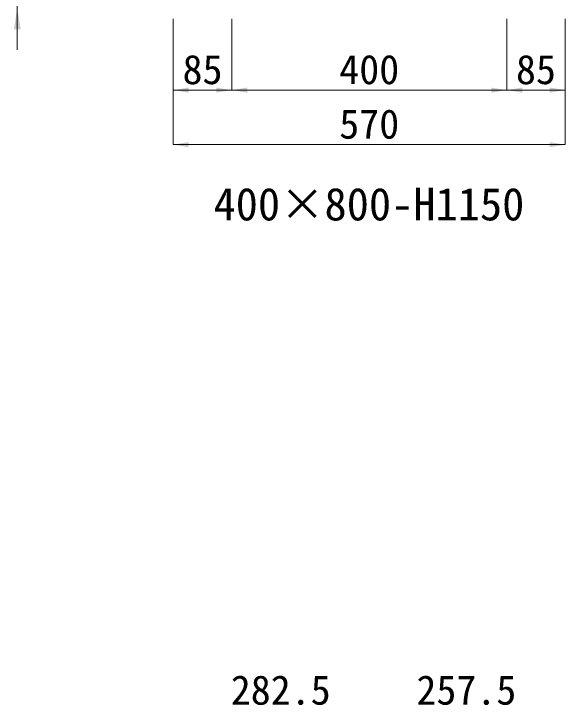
# Model space of a CAD drawing. Units: millimetres at full size. Extents: x -1934 to 78146, y -143454 to -112471.
# Drawn here: x 63056 to 63858, y -134937 to -133932 of the extents above; entities that cross this region are included whole.
import ezdxf
from ezdxf.enums import TextEntityAlignment as Align

# ---------------------------------------------------------------- set-up
doc = ezdxf.new("R2010")
doc.units = ezdxf.units.MM
doc.header["$LTSCALE"] = 23
doc.layers.add('0_2', color=7, linetype='Continuous', lineweight=13)
doc.layers.add('寸法線', color=7, linetype='Continuous', lineweight=13)
doc.styles.add('ＭＳ ゴシック', font='')
doc.styles.get('ＭＳ ゴシック').set_extended_font_data('MS Gothic')

# ---------------------------------------------------------------- blocks, each defined once
blk = doc.blocks.new('filled_arrow')
at = {"color": 0, "linetype": 'Continuous', "lineweight": -2}
blk.add_solid([(7.5, 1.25), (0, 0), (7.5, -1.25)], dxfattribs=at)

msp = doc.modelspace()

# ---------------------------------------------------------------- linework, layer by layer
at = {"layer": '寸法線'}
msp.add_line((63060.67, -133764.74), (63060.67, -133984.74), dxfattribs=at)
at = {"layer": '寸法線', "lineweight": 9}
for p, q in [((63287.64, -133939.74), (63287.64, -134122.42)), ((63287.64, -133939.74), (63287.64, -134043.13)), ((63372.64, -133939.74), (63372.64, -134043.13)), ((63372.64, -133939.74), (63372.64, -134043.13)), ((63772.64, -133939.74), (63772.64, -134043.13)), ((63772.64, -133939.74), (63772.64, -134043.13)), ((63857.64, -133939.74), (63857.64, -134122.42)), ((63857.64, -133939.74), (63857.64, -134043.13)), ((63287.64, -134043.13), (63372.64, -134043.13)), ((63372.64, -134043.13), (63772.64, -134043.13)), ((63772.64, -134043.13), (63857.64, -134043.13)), ((63287.64, -134122.42), (63857.64, -134122.42))]:
    msp.add_line(p, q, dxfattribs=at)

# ---------------------------------------------------------------- block references
at = {"layer": '寸法線', "xscale": 4, "yscale": 4, "rotation": 270}
msp.add_blockref('filled_arrow', (63060.67, -133924.74), dxfattribs=at)
at = {"layer": '寸法線', "lineweight": 9, "xscale": 3, "yscale": 3}
for p in [(63287.64, -134043.13), (63372.64, -134043.13), (63772.64, -134043.13), (63287.64, -134122.42)]:
    msp.add_blockref('filled_arrow', p, dxfattribs=at)
at = {"layer": '寸法線', "lineweight": 9, "xscale": 3, "yscale": 3, "rotation": 180}
for p in [(63372.64, -134043.13), (63772.64, -134043.13), (63857.64, -134043.13), (63857.64, -134122.42)]:
    msp.add_blockref('filled_arrow', p, dxfattribs=at)

# ---------------------------------------------------------------- texts
at = {"layer": '0_2', "style": 'ＭＳ ゴシック'}
msp.add_text('400×800-H1150', height=47.47, dxfattribs=at).set_placement((63572.16, -134208.88), align=Align.MIDDLE_CENTER)
at = {"layer": '寸法線', "style": 'ＭＳ ゴシック'}
for s, p in [('85', (63330.14, -134013.13)), ('400', (63572.64, -134013.13)), ('85', (63815.14, -134013.13)), ('570', (63572.64, -134092.42)), ('282.5', (63443.89, -134915.31)), ('257.5', (63713.89, -134915.31))]:
    msp.add_text(s, height=42.72, dxfattribs=at).set_placement(p, align=Align.MIDDLE_CENTER)

doc.saveas('drawing.dxf')
